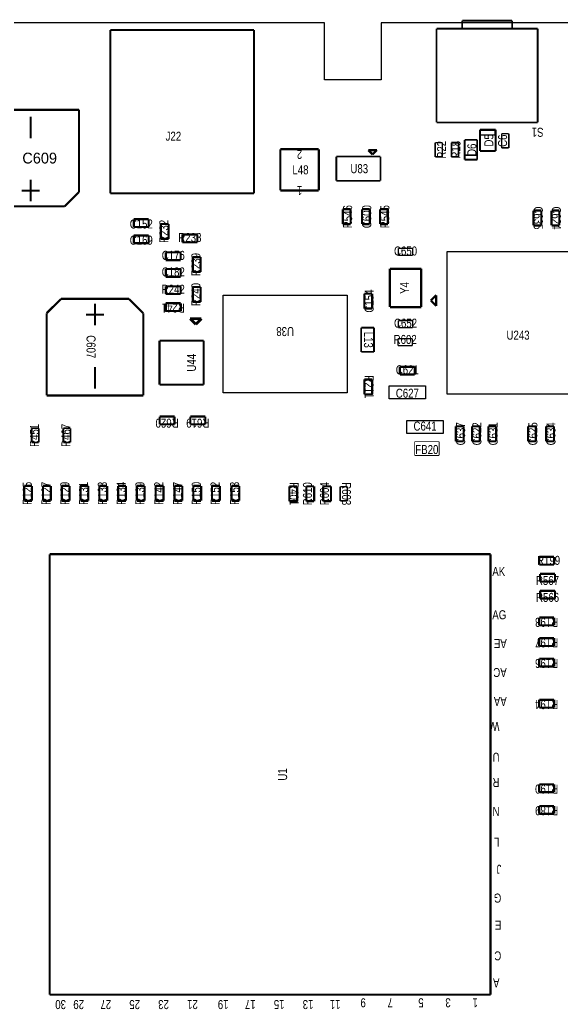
# Model space of a CAD drawing. Extents: x -6 to 122, y -39 to 112.
# Drawn here: x 38.9 to 77, y 42.2 to 111.8 of the extents above; entities that cross this region are included whole.
import ezdxf
from ezdxf.enums import TextEntityAlignment as Align

# ---------------------------------------------------------------- set-up
doc = ezdxf.new("R2010")
doc.units = 0
for name, color, linetype in [('BG_OUTLINE', 253, 'CONTINUOUS'), ('PG_ASSEMBLY_TOP', 111, 'CONTINUOUS'), ('RD_ASSEMBLY_TOP', 142, 'CONTINUOUS')]:
    doc.layers.add(name, color=color, linetype=linetype)

msp = doc.modelspace()

# ---------------------------------------------------------------- linework, layer by layer
at = {"layer": 'BG_OUTLINE'}
for points in [[(60.300006, 111.59998), (33.00001, 111.59998)], [(60.300006, 107.599988), (60.300006, 111.59998)], [(81.300015, 111.59998), (64.299998, 111.59998)], [(64.299998, 111.59998), (64.299998, 107.599988)], [(64.299998, 107.599988), (60.300006, 107.599988)]]:
    msp.add_lwpolyline(points, dxfattribs=at)
at = {"layer": 'PG_ASSEMBLY_TOP'}
for points, const_width in [([(73.49998, 111.753167), (69.990005, 111.753167)], 0.127), ([(69.990005, 111.753167), (69.990005, 111.193174)], 0.127), ([(73.49998, 111.193174), (73.49998, 111.753167)], 0.127), ([(45.249998, 99.599979), (45.249998, 111.099981)], 0.127), ([(45.249998, 111.099981), (55.350004, 111.099981)], 0.127), ([(55.350004, 111.099981), (55.350004, 99.599979)], 0.127), ([(68.189983, 104.593187), (68.189983, 111.193174)], 0.127), ([(68.189983, 111.193174), (75.300002, 111.193174)], 0.127), ([(75.300002, 111.193174), (75.300002, 104.593187)], 0.127), ([(43.048733, 105.483558), (36.248746, 105.483558)], 0.1524), ([(43.048733, 99.699572), (43.048733, 105.483558)], 0.1524), ([(39.64874, 103.480565), (39.64874, 105.004565)], 0.1524), ([(75.300002, 104.593187), (68.189983, 104.593187)], 0.127), ([(71.249388, 104.080564), (71.249388, 102.580364)], 0.150089), ([(72.349208, 104.080564), (71.249388, 104.080564)], 0.150089), ([(72.349208, 102.580364), (72.349208, 104.080564)], 0.150089), ([(73.268408, 103.804949), (72.768587, 103.804949)], 0.1016), ([(72.768587, 103.804949), (72.768587, 102.805154)], 0.1016), ([(73.268408, 102.805154), (73.268408, 103.804949)], 0.1016), ([(68.094987, 103.169949), (68.094987, 102.170154)], 0.102108), ([(68.594808, 103.169949), (68.094987, 103.169949)], 0.102108), ([(68.594808, 102.170154), (68.594808, 103.169949)], 0.102108), ([(69.737986, 103.17005), (69.237809, 103.17005)], 0.127), ([(69.237809, 103.17005), (69.237809, 102.170052)], 0.127), ([(69.737986, 102.170052), (69.737986, 103.17005)], 0.127), ([(70.160947, 101.971526), (70.160947, 103.368526)], 0.127), ([(70.160947, 103.368526), (71.049947, 103.368526)], 0.127), ([(71.049947, 103.368526), (71.049947, 101.971526)], 0.127), ([(59.906814, 102.709345), (57.20682, 102.709345)], 0.1524), ([(57.20682, 102.709345), (57.20682, 99.809325)], 0.1524), ([(59.906814, 102.709345), (57.20682, 102.709345)], 0.1524), ([(57.20682, 102.709345), (57.20682, 99.809325)], 0.1524), ([(59.906814, 99.809325), (59.906814, 102.709345)], 0.1524), ([(59.906814, 99.809325), (59.906814, 102.709345)], 0.1524), ([(63.992125, 102.6398), (63.392126, 102.6398)], 0.1524), ([(63.392126, 102.6398), (63.692126, 102.3398)], 0.1524), ([(63.692126, 102.3398), (63.992125, 102.6398)], 0.1524), ([(70.224447, 102.289026), (70.986447, 102.289026)], 0.127), ([(71.249388, 102.580364), (72.349208, 102.580364)], 0.150089), ([(72.768587, 102.805154), (73.268408, 102.805154)], 0.1016), ([(64.24201, 102.189712), (61.14222, 102.189712)], 0.127), ([(61.14222, 102.189712), (61.14222, 100.489918)], 0.127), ([(64.24201, 100.489918), (64.24201, 102.189712)], 0.127), ([(68.094987, 102.170154), (68.594808, 102.170154)], 0.102108), ([(69.237809, 102.170052), (69.737986, 102.170052)], 0.127), ([(71.049947, 101.971526), (70.160947, 101.971526)], 0.127), ([(39.64874, 99.035565), (39.64874, 100.559565)], 0.1524), ([(61.14222, 100.489918), (64.24201, 100.489918)], 0.127), ([(39.01374, 99.797565), (40.28374, 99.797565)], 0.1524), ([(42.032733, 98.683572), (43.048733, 99.699572)], 0.1524), ([(55.350004, 99.599979), (45.249998, 99.599979)], 0.127), ([(57.20682, 99.809325), (59.906814, 99.809325)], 0.1524), ([(57.20682, 99.809325), (59.906814, 99.809325)], 0.1524), ([(37.264746, 98.683572), (42.032733, 98.683572)], 0.1524), ([(62.148644, 98.486951), (61.598429, 98.486951)], 0.1524), ([(61.598429, 98.486951), (61.598429, 97.436965)], 0.1524), ([(62.148644, 97.436965), (62.148644, 98.486951)], 0.1524), ([(63.493421, 98.487001), (62.943207, 98.487001)], 0.1524), ([(62.943207, 98.487001), (62.943207, 97.437016)], 0.1524), ([(63.493421, 97.437016), (63.493421, 98.487001)], 0.1524), ([(64.766825, 98.487001), (64.21661, 98.487001)], 0.1524), ([(64.21661, 98.487001), (64.21661, 97.437016)], 0.1524), ([(64.766825, 97.437016), (64.766825, 98.487001)], 0.1524), ([(75.554205, 98.394444), (75.00399, 98.394444)], 0.1524), ([(75.00399, 98.394444), (75.00399, 97.344459)], 0.1524), ([(75.554205, 97.344459), (75.554205, 98.394444)], 0.1524), ([(76.824205, 98.394444), (76.27399, 98.394444)], 0.1524), ([(76.27399, 98.394444), (76.27399, 97.344459)], 0.1524), ([(76.824205, 97.344459), (76.824205, 98.394444)], 0.1524), ([(47.950704, 97.785657), (46.900719, 97.785657)], 0.1524), ([(46.900719, 97.785657), (46.900719, 97.235442)], 0.1524), ([(47.950704, 97.235442), (47.950704, 97.785657)], 0.1524), ([(49.351819, 97.451342), (48.801604, 97.451342)], 0.1524), ([(48.801604, 97.451342), (48.801604, 96.401357)], 0.1524), ([(49.351819, 96.401357), (49.351819, 97.451342)], 0.1524), ([(61.598429, 97.436965), (62.148644, 97.436965)], 0.1524), ([(62.943207, 97.437016), (63.493421, 97.437016)], 0.1524), ([(64.21661, 97.437016), (64.766825, 97.437016)], 0.1524), ([(46.900719, 97.235442), (47.950704, 97.235442)], 0.1524), ([(51.372592, 96.707935), (50.322607, 96.707935)], 0.1524), ([(50.322607, 96.707935), (50.322607, 96.15772)], 0.1524), ([(51.372592, 96.15772), (51.372592, 96.707935)], 0.1524), ([(75.00399, 97.344459), (75.554205, 97.344459)], 0.1524), ([(76.27399, 97.344459), (76.824205, 97.344459)], 0.1524), ([(47.950704, 96.642657), (46.900719, 96.642657)], 0.1524), ([(46.900719, 96.642657), (46.900719, 96.092442)], 0.1524), ([(46.900719, 96.092442), (47.950704, 96.092442)], 0.1524), ([(47.950704, 96.092442), (47.950704, 96.642657)], 0.1524), ([(48.801604, 96.401357), (49.351819, 96.401357)], 0.1524), ([(50.322607, 96.15772), (51.372592, 96.15772)], 0.1524), ([(50.20089, 95.452159), (49.150905, 95.452159)], 0.1524), ([(49.150905, 95.452159), (49.150905, 94.901944)], 0.1524), ([(50.20089, 94.901944), (50.20089, 95.452159)], 0.1524), ([(66.507995, 95.734581), (65.508302, 95.734581)], 0.1016), ([(65.508302, 95.734581), (65.508302, 95.234785)], 0.1016), ([(66.507995, 95.234785), (66.507995, 95.734581)], 0.1016), ([(49.150905, 94.901944), (50.20089, 94.901944)], 0.1524), ([(51.602005, 95.117844), (51.05179, 95.117844)], 0.1524), ([(51.05179, 95.117844), (51.05179, 94.067859)], 0.1524), ([(51.602005, 94.067859), (51.602005, 95.117844)], 0.1524), ([(65.508302, 95.234785), (66.507995, 95.234785)], 0.1016), ([(50.20089, 94.283759), (49.150905, 94.283759)], 0.1524), ([(49.150905, 94.283759), (49.150905, 93.733544)], 0.1524), ([(50.20089, 93.733544), (50.20089, 94.283759)], 0.1524), ([(51.05179, 94.067859), (51.602005, 94.067859)], 0.1524), ([(67.108197, 94.294808), (64.9081, 94.294808)], 0.1524), ([(64.9081, 94.294808), (64.9081, 91.594788)], 0.1524), ([(67.108197, 91.594788), (67.108197, 94.294808)], 0.1524), ([(49.150905, 93.733544), (50.20089, 93.733544)], 0.1524), ([(50.20089, 93.064559), (49.150905, 93.064559)], 0.1524), ([(49.150905, 93.064559), (49.150905, 92.514344)], 0.1524), ([(50.20089, 92.514344), (50.20089, 93.064559)], 0.1524), ([(51.602005, 93.009644), (51.05179, 93.009644)], 0.1524), ([(51.05179, 93.009644), (51.05179, 91.959659)], 0.1524), ([(51.602005, 91.959659), (51.602005, 93.009644)], 0.1524), ([(63.660909, 92.547135), (63.110694, 92.547135)], 0.1524), ([(63.110694, 92.547135), (63.110694, 91.49715)], 0.1524), ([(63.660909, 91.49715), (63.660909, 92.547135)], 0.1524), ([(41.786708, 92.180816), (40.770708, 91.164816)], 0.1524), ([(46.554695, 92.180816), (41.786708, 92.180816)], 0.1524), ([(47.570695, 91.164816), (46.554695, 92.180816)], 0.1524), ([(49.150905, 92.514344), (50.20089, 92.514344)], 0.1524), ([(50.203379, 91.870759), (49.153394, 91.870759)], 0.1524), ([(49.153394, 91.870759), (49.153394, 91.320544)], 0.1524), ([(50.203379, 91.320544), (50.203379, 91.870759)], 0.1524), ([(51.05179, 91.959659), (51.602005, 91.959659)], 0.1524), ([(68.167098, 92.436696), (67.786098, 92.055696)], 0.1524), ([(67.786098, 92.055696), (68.167098, 91.674696)], 0.1524), ([(68.167098, 91.801696), (68.167098, 92.436696)], 0.1524), ([(40.770708, 91.164816), (40.770708, 85.38083)], 0.1524), ([(44.170702, 91.828823), (44.170702, 90.304823)], 0.1524), ([(47.570695, 85.38083), (47.570695, 91.164816)], 0.1524), ([(49.153394, 91.320544), (50.203379, 91.320544)], 0.1524), ([(63.110694, 91.49715), (63.660909, 91.49715)], 0.1524), ([(64.9081, 91.594788), (67.108197, 91.594788)], 0.1524), ([(68.167098, 91.674696), (68.167098, 91.801696)], 0.1524), ([(44.805702, 91.066823), (43.535702, 91.066823)], 0.1524), ([(50.859995, 90.783842), (51.260096, 90.383843)], 0.2032), ([(51.660095, 90.783842), (50.859995, 90.783842)], 0.2032), ([(51.260096, 90.383843), (51.660095, 90.783842)], 0.2032), ([(66.507995, 90.654581), (65.5082, 90.654581)], 0.1016), ([(65.5082, 90.654581), (65.5082, 90.154785)], 0.1016), ([(66.507995, 90.154785), (66.507995, 90.654581)], 0.1016), ([(62.88819, 90.148867), (62.88819, 88.448845)], 0.127), ([(63.788087, 90.148867), (62.88819, 90.148867)], 0.127), ([(63.788087, 88.448845), (63.788087, 90.148867)], 0.127), ([(65.5082, 90.154785), (66.507995, 90.154785)], 0.1016), ([(51.810006, 89.233959), (48.71019, 89.233959)], 0.1524), ([(48.71019, 89.233959), (48.71019, 86.134143)], 0.1524), ([(51.810006, 86.134143), (51.810006, 89.233959)], 0.1524), ([(66.482595, 89.381762), (65.482775, 89.381762)], 0.102108), ([(65.482775, 89.381762), (65.482775, 88.881966)], 0.102108), ([(66.482595, 88.881966), (66.482595, 89.381762)], 0.102108), ([(62.88819, 88.448845), (63.788087, 88.448845)], 0.127), ([(65.482775, 88.881966), (66.482595, 88.881966)], 0.102108), ([(44.170702, 87.383823), (44.170702, 85.859823)], 0.1524), ([(66.66009, 87.400359), (65.610105, 87.400359)], 0.1524), ([(65.610105, 87.400359), (65.610105, 86.850144)], 0.1524), ([(66.66009, 86.850144), (66.66009, 87.400359)], 0.1524), ([(63.110694, 86.507041), (63.110694, 85.457055)], 0.1524), ([(63.660909, 86.507041), (63.110694, 86.507041)], 0.1524), ([(63.660909, 85.457055), (63.660909, 86.507041)], 0.1524), ([(65.610105, 86.850144), (66.66009, 86.850144)], 0.1524), ([(48.71019, 86.134143), (51.810006, 86.134143)], 0.1524), ([(40.770708, 85.38083), (47.570695, 85.38083)], 0.1524), ([(63.110694, 85.457055), (63.660909, 85.457055)], 0.1524), ([(49.76909, 83.895159), (48.719105, 83.895159)], 0.1524), ([(48.719105, 83.895159), (48.719105, 83.344944)], 0.1524), ([(49.76909, 83.344944), (49.76909, 83.895159)], 0.1524), ([(51.92809, 83.895159), (50.878105, 83.895159)], 0.1524), ([(50.878105, 83.895159), (50.878105, 83.344944)], 0.1524), ([(51.92809, 83.344944), (51.92809, 83.895159)], 0.1524), ([(40.223186, 83.073443), (39.723085, 83.073443)], 0.127), ([(39.723085, 83.073443), (39.723085, 82.073445)], 0.127), ([(40.223186, 82.073445), (40.223186, 83.073443)], 0.127), ([(42.447007, 83.073443), (41.946906, 83.073443)], 0.127), ([(41.946906, 83.073443), (41.946906, 82.073445)], 0.127), ([(42.447007, 82.073445), (42.447007, 83.073443)], 0.127), ([(48.719105, 83.344944), (49.76909, 83.344944)], 0.1524), ([(50.878105, 83.344944), (51.92809, 83.344944)], 0.1524), ([(69.54299, 83.205244), (69.54299, 82.155259)], 0.1524), ([(70.093205, 83.205244), (69.54299, 83.205244)], 0.1524), ([(70.093205, 82.155259), (70.093205, 83.205244)], 0.1524), ([(70.68599, 83.205244), (70.68599, 82.155259)], 0.1524), ([(71.236205, 83.205244), (70.68599, 83.205244)], 0.1524), ([(71.236205, 82.155259), (71.236205, 83.205244)], 0.1524), ([(71.82899, 83.205244), (71.82899, 82.155259)], 0.1524), ([(72.379205, 83.205244), (71.82899, 83.205244)], 0.1524), ([(72.379205, 82.155259), (72.379205, 83.205244)], 0.1524), ([(74.62299, 83.205244), (74.62299, 82.155259)], 0.1524), ([(75.173205, 83.205244), (74.62299, 83.205244)], 0.1524), ([(75.173205, 82.155259), (75.173205, 83.205244)], 0.1524), ([(75.89299, 83.205244), (75.89299, 82.155259)], 0.1524), ([(76.443205, 83.205244), (75.89299, 83.205244)], 0.1524), ([(76.443205, 82.155259), (76.443205, 83.205244)], 0.1524), ([(69.54299, 82.155259), (70.093205, 82.155259)], 0.1524), ([(70.68599, 82.155259), (71.236205, 82.155259)], 0.1524), ([(71.82899, 82.155259), (72.379205, 82.155259)], 0.1524), ([(74.62299, 82.155259), (75.173205, 82.155259)], 0.1524), ([(75.89299, 82.155259), (76.443205, 82.155259)], 0.1524), ([(39.723085, 82.073445), (40.223186, 82.073445)], 0.127), ([(41.946906, 82.073445), (42.447007, 82.073445)], 0.127), ([(66.643098, 81.156251), (66.643098, 82.121451)], 0.0508), ([(66.643098, 82.121451), (68.370298, 82.121451)], 0.0508), ([(68.370298, 82.121451), (68.370298, 81.156251)], 0.0508), ([(68.370298, 81.156251), (66.643098, 81.156251)], 0.0508), ([(39.195731, 79.017901), (39.195731, 77.967916)], 0.1524), ([(39.745945, 79.017901), (39.195731, 79.017901)], 0.1524), ([(39.745945, 77.967916), (39.745945, 79.017901)], 0.1524), ([(40.516531, 79.017901), (40.516531, 77.967916)], 0.1524), ([(41.066745, 79.017901), (40.516531, 79.017901)], 0.1524), ([(41.066745, 77.967916), (41.066745, 79.017901)], 0.1524), ([(41.837331, 79.017901), (41.837331, 77.967916)], 0.1524), ([(42.387545, 79.017901), (41.837331, 79.017901)], 0.1524), ([(42.387545, 77.967916), (42.387545, 79.017901)], 0.1524), ([(43.158131, 79.017901), (43.158131, 77.967916)], 0.1524), ([(43.708345, 79.017901), (43.158131, 79.017901)], 0.1524), ([(43.708345, 77.967916), (43.708345, 79.017901)], 0.1524), ([(44.478931, 79.017901), (44.478931, 77.967916)], 0.1524), ([(45.029145, 79.017901), (44.478931, 79.017901)], 0.1524), ([(45.029145, 77.967916), (45.029145, 79.017901)], 0.1524), ([(45.799731, 79.015311), (45.799731, 77.965325)], 0.1524), ([(46.349945, 79.015311), (45.799731, 79.015311)], 0.1524), ([(46.349945, 77.965325), (46.349945, 79.015311)], 0.1524), ([(47.120531, 79.017901), (47.120531, 77.967916)], 0.1524), ([(47.670745, 79.017901), (47.120531, 79.017901)], 0.1524), ([(47.670745, 77.967916), (47.670745, 79.017901)], 0.1524), ([(48.441331, 79.018917), (48.441331, 77.968932)], 0.1524), ([(48.991545, 79.018917), (48.441331, 79.018917)], 0.1524), ([(48.991545, 77.968932), (48.991545, 79.018917)], 0.1524), ([(49.762131, 79.017901), (49.762131, 77.967916)], 0.1524), ([(50.312345, 79.017901), (49.762131, 79.017901)], 0.1524), ([(50.312345, 77.967916), (50.312345, 79.017901)], 0.1524), ([(51.633145, 79.015311), (51.082931, 79.015311)], 0.1524), ([(51.082931, 79.015311), (51.082931, 77.965325)], 0.1524), ([(51.633145, 77.965325), (51.633145, 79.015311)], 0.1524), ([(52.403731, 79.016606), (52.403731, 77.966621)], 0.1524), ([(52.953945, 79.016606), (52.403731, 79.016606)], 0.1524), ([(52.953945, 77.966621), (52.953945, 79.016606)], 0.1524), ([(53.775331, 79.017901), (53.775331, 77.967916)], 0.1524), ([(54.325545, 79.017901), (53.775331, 79.017901)], 0.1524), ([(54.325545, 77.967916), (54.325545, 79.017901)], 0.1524), ([(58.383805, 78.988844), (57.83359, 78.988844)], 0.1524), ([(57.83359, 78.988844), (57.83359, 77.938859)], 0.1524), ([(58.383805, 77.938859), (58.383805, 78.988844)], 0.1524), ([(59.02739, 78.988844), (59.02739, 77.938859)], 0.1524), ([(59.577605, 78.988844), (59.02739, 78.988844)], 0.1524), ([(59.577605, 77.938859), (59.577605, 78.988844)], 0.1524), ([(60.22119, 78.988844), (60.22119, 77.938859)], 0.1524), ([(60.771405, 78.988844), (60.22119, 78.988844)], 0.1524), ([(60.771405, 77.938859), (60.771405, 78.988844)], 0.1524), ([(61.414812, 78.963749), (61.414812, 77.963954)], 0.102108), ([(61.914608, 78.963749), (61.414812, 78.963749)], 0.102108), ([(61.914608, 77.963954), (61.914608, 78.963749)], 0.102108), ([(39.195731, 77.967916), (39.745945, 77.967916)], 0.1524), ([(40.516531, 77.967916), (41.066745, 77.967916)], 0.1524), ([(41.837331, 77.967916), (42.387545, 77.967916)], 0.1524), ([(43.158131, 77.967916), (43.708345, 77.967916)], 0.1524), ([(44.478931, 77.967916), (45.029145, 77.967916)], 0.1524), ([(45.799731, 77.965325), (46.349945, 77.965325)], 0.1524), ([(47.120531, 77.967916), (47.670745, 77.967916)], 0.1524), ([(48.441331, 77.968932), (48.991545, 77.968932)], 0.1524), ([(49.762131, 77.967916), (50.312345, 77.967916)], 0.1524), ([(51.082931, 77.965325), (51.633145, 77.965325)], 0.1524), ([(52.403731, 77.966621), (52.953945, 77.966621)], 0.1524), ([(53.775331, 77.967916), (54.325545, 77.967916)], 0.1524), ([(57.83359, 77.938859), (58.383805, 77.938859)], 0.1524), ([(59.02739, 77.938859), (59.577605, 77.938859)], 0.1524), ([(60.22119, 77.938859), (60.771405, 77.938859)], 0.1524), ([(61.414812, 77.963954), (61.914608, 77.963954)], 0.102108), ([(71.986445, 74.20991), (40.986227, 74.20991)], 0.1524), ([(40.986227, 74.20991), (40.986227, 43.209718)], 0.1524), ([(71.986445, 43.209718), (71.986445, 74.20991)], 0.1524), ([(76.454229, 74.019918), (75.404243, 74.019918)], 0.1524), ([(75.404243, 74.019918), (75.404243, 73.469703)], 0.1524), ([(76.454229, 73.469703), (76.454229, 74.019918)], 0.1524), ([(75.404243, 73.469703), (76.454229, 73.469703)], 0.1524), ([(76.514757, 72.825204), (75.464772, 72.825204)], 0.1524), ([(75.464772, 72.825204), (75.464772, 72.274989)], 0.1524), ([(76.514757, 72.274989), (76.514757, 72.825204)], 0.1524), ([(75.464772, 72.274989), (76.514757, 72.274989)], 0.1524), ([(76.519303, 71.636814), (75.469318, 71.636814)], 0.1524), ([(75.469318, 71.636814), (75.469318, 71.086599)], 0.1524), ([(75.469318, 71.086599), (76.519303, 71.086599)], 0.1524), ([(76.519303, 71.086599), (76.519303, 71.636814)], 0.1524), ([(76.454229, 69.752718), (75.404243, 69.752718)], 0.1524), ([(75.404243, 69.752718), (75.404243, 69.202503)], 0.1524), ([(76.454229, 69.202503), (76.454229, 69.752718)], 0.1524), ([(75.404243, 69.202503), (76.454229, 69.202503)], 0.1524), ([(76.454229, 68.304918), (75.404243, 68.304918)], 0.1524), ([(75.404243, 68.304918), (75.404243, 67.754703)], 0.1524), ([(76.454229, 67.754703), (76.454229, 68.304918)], 0.1524), ([(75.404243, 67.754703), (76.454229, 67.754703)], 0.1524), ([(76.454229, 66.857118), (75.404243, 66.857118)], 0.1524), ([(75.404243, 66.857118), (75.404243, 66.306903)], 0.1524), ([(76.454229, 66.306903), (76.454229, 66.857118)], 0.1524), ([(75.404243, 66.306903), (76.454229, 66.306903)], 0.1524), ([(76.454229, 63.961518), (75.404243, 63.961518)], 0.1524), ([(75.404243, 63.961518), (75.404243, 63.411303)], 0.1524), ([(75.404243, 63.411303), (76.454229, 63.411303)], 0.1524), ([(76.454229, 63.411303), (76.454229, 63.961518)], 0.1524), ([(76.454229, 58.017918), (75.404243, 58.017918)], 0.1524), ([(75.404243, 58.017918), (75.404243, 57.467703)], 0.1524), ([(76.454229, 57.467703), (76.454229, 58.017918)], 0.1524), ([(75.404243, 57.467703), (76.454229, 57.467703)], 0.1524), ([(76.454229, 56.493918), (75.404243, 56.493918)], 0.1524), ([(75.404243, 56.493918), (75.404243, 55.943703)], 0.1524), ([(76.454229, 55.943703), (76.454229, 56.493918)], 0.1524), ([(75.404243, 55.943703), (76.454229, 55.943703)], 0.1524), ([(40.986227, 43.209718), (71.986445, 43.209718)], 0.1524)]:
    msp.add_lwpolyline(points, dxfattribs=dict(at, const_width=const_width))
for points in [[(72.299398, 104.03045), (71.1994, 104.03045)], [(71.1994, 104.03045), (71.1994, 103.73045)], [(72.299398, 103.73045), (72.299398, 104.03045)], [(71.1994, 103.73045), (72.299398, 103.73045)], [(78.918029, 95.498996), (68.918023, 95.498996)], [(68.918023, 95.498996), (68.918023, 85.498991)], [(68.918023, 85.498991), (78.918029, 85.498991)]]:
    msp.add_lwpolyline(points, dxfattribs=at)
for points in [[(53.193798, 92.441954), (61.893806, 92.441954), (61.893806, 85.562161), (53.193798, 85.562161)], [(67.405098, 86.061296), (67.405098, 85.141308), (64.865098, 85.141308), (64.865098, 86.061296)], [(68.649698, 83.622845), (68.649698, 82.702857), (66.109698, 82.702857), (66.109698, 83.622845)]]:
    msp.add_lwpolyline(points, close=True, dxfattribs=at)

# ---------------------------------------------------------------- texts
at = {"layer": 'PG_ASSEMBLY_TOP', "width": 0.8}
for s, p in [('2', (58.556804, 102.661339)), ('1', (58.556804, 100.111331))]:
    msp.add_text(s, height=0.635, rotation=180, dxfattribs=at).set_placement(p, align=Align.CENTER)
for s, p in [('AK', (72.107349, 72.679814)), ('AG', (72.107349, 69.631814))]:
    msp.add_text(s, height=0.635, dxfattribs=at).set_placement(p)
for s, p in [('AE', (73.123349, 68.234814)), ('AC', (73.123349, 66.202814)), ('AA', (73.123349, 64.170814)), ('W', (72.615349, 62.392814)), ('U', (72.615349, 60.233814)), ('R', (72.615349, 58.455814)), ('N', (72.615349, 56.423814)), ('L', (72.615349, 54.264814)), ('J', (72.742349, 52.359814)), ('G', (72.742349, 50.327814)), ('E', (72.742349, 48.422814)), ('C', (72.742349, 46.263814)), ('A', (72.615349, 44.358814)), ('30', (42.135349, 42.834814)), ('29', (43.405349, 42.834814)), ('27', (45.310349, 42.834814)), ('25', (47.342349, 42.834814)), ('23', (49.374349, 42.834814)), ('21', (51.406349, 42.834814)), ('19', (53.565349, 42.834814)), ('17', (55.470349, 42.834814)), ('15', (57.502349, 42.834814)), ('13', (59.534349, 42.834814)), ('11', (61.439349, 42.834814)), ('9', (63.217349, 42.961814)), ('7', (65.122349, 42.961814)), ('5', (67.281349, 42.961814)), ('3', (69.186349, 42.961814)), ('1', (71.091349, 42.961814))]:
    msp.add_text(s, height=0.635, rotation=180, dxfattribs=at).set_placement(p)
at = {"layer": 'RD_ASSEMBLY_TOP', "width": 0.8}
for s, p in [('J22', (49.686693, 103.30688)), ('U83', (62.755628, 101.022302)), ('L48', (58.620304, 100.941835)), ('C152', (47.425712, 97.129549)), ('R238', (50.8476, 96.178827)), ('C169', (47.425712, 95.986549)), ('C176', (49.675898, 94.923051)), ('C650', (66.008098, 95.230696)), ('C182', (49.675898, 93.754651)), ('R242', (49.675898, 92.535451)), ('C652', (66.008098, 90.150696)), ('U243', (73.918013, 89.305181)), ('R602', (65.982698, 89.004851)), ('C621', (66.135098, 86.871251)), ('C627', (66.135098, 85.220251)), ('C641', (67.379698, 82.908851)), ('FB20', (67.506698, 81.257851)), ('R199', (76.06792, 73.4584)), ('R567', (75.989764, 72.042096)), ('R566', (75.994311, 70.853706))]:
    msp.add_text(s, height=0.635, dxfattribs=at).set_placement(p, align=Align.CENTER)
for s, rotation, p in [('S1', 180, (75.29609, 104.217191)), ('R22', 90, (68.852898, 102.670051)), ('R18', 90, (69.868898, 102.670051)), ('D6', 90, (70.986498, 102.670051)), ('D5', 90, (72.180298, 103.330451)), ('C6', 90, (73.145498, 103.305051)), ('R546', 90, (62.254536, 97.962009)), ('C600', 90, (63.599314, 97.962009)), ('R545', 90, (64.872718, 97.962009)), ('C635', 270, (75.025098, 97.869451)), ('C624', 270, (76.295098, 97.869451)), ('R232', 90, (49.330712, 96.926349)), ('R239', 90, (51.580898, 94.592851)), ('Y4', 90, (66.262098, 92.944696)), ('R240', 90, (51.580898, 92.484651)), ('C154', 90, (63.766802, 92.022143)), ('R241', 180, (49.678387, 91.849651)), ('U38', 180, (57.543852, 90.195908)), ('L13', 270, (63.083999, 89.298755)), ('U44', 90, (51.276098, 87.684051)), ('R211', 270, (63.131802, 85.982048)), ('R620', 180, (49.244098, 83.747051)), ('R619', 180, (51.403098, 83.747051)), ('R451', 90, (40.227199, 82.57352)), ('R467', 90, (42.45102, 82.57352)), ('C637', 90, (70.199098, 82.680251)), ('C622', 90, (71.342098, 82.680251)), ('C631', 90, (72.485098, 82.680251)), ('C625', 90, (75.279098, 82.680251)), ('C634', 90, (76.549098, 82.680251)), ('R125', 90, (39.724838, 78.492909)), ('R127', 90, (41.045638, 78.492909)), ('R129', 90, (42.366438, 78.492909)), ('R131', 90, (43.687238, 78.492909)), ('R133', 90, (45.008038, 78.492909)), ('R134', 90, (46.328838, 78.490318)), ('R139', 90, (47.649638, 78.492909)), ('R142', 90, (48.970438, 78.493925)), ('R147', 90, (50.291238, 78.492909)), ('R150', 90, (51.612038, 78.490318)), ('R152', 90, (52.932838, 78.491613)), ('R153', 90, (54.304438, 78.492909)), ('R401', 270, (57.854698, 78.463851)), ('R610', 90, (59.429498, 78.463851)), ('R604', 90, (60.623298, 78.463851)), ('R603', 270, (61.537698, 78.463851)), ('R198', 180, (75.929236, 69.731611)), ('R197', 180, (75.929236, 68.283811)), ('R196', 180, (75.929236, 66.836011)), ('R194', 180, (75.929236, 63.940411)), ('U1', 90, (57.680149, 58.709839)), ('R190', 180, (75.929236, 57.996811)), ('R189', 180, (75.929236, 56.472811))]:
    msp.add_text(s, height=0.635, rotation=rotation, dxfattribs=at).set_placement(p, align=Align.CENTER)
at = {"layer": 'RD_ASSEMBLY_TOP'}
msp.add_text('C609', height=0.762, dxfattribs=at).set_placement((40.28374, 101.702565), align=Align.CENTER)
at = {"layer": 'RD_ASSEMBLY_TOP', "width": 0.8}
msp.add_text('C607', height=0.635, rotation=270, dxfattribs=at).set_placement((43.577993, 89.619023))

doc.saveas('drawing.dxf')
